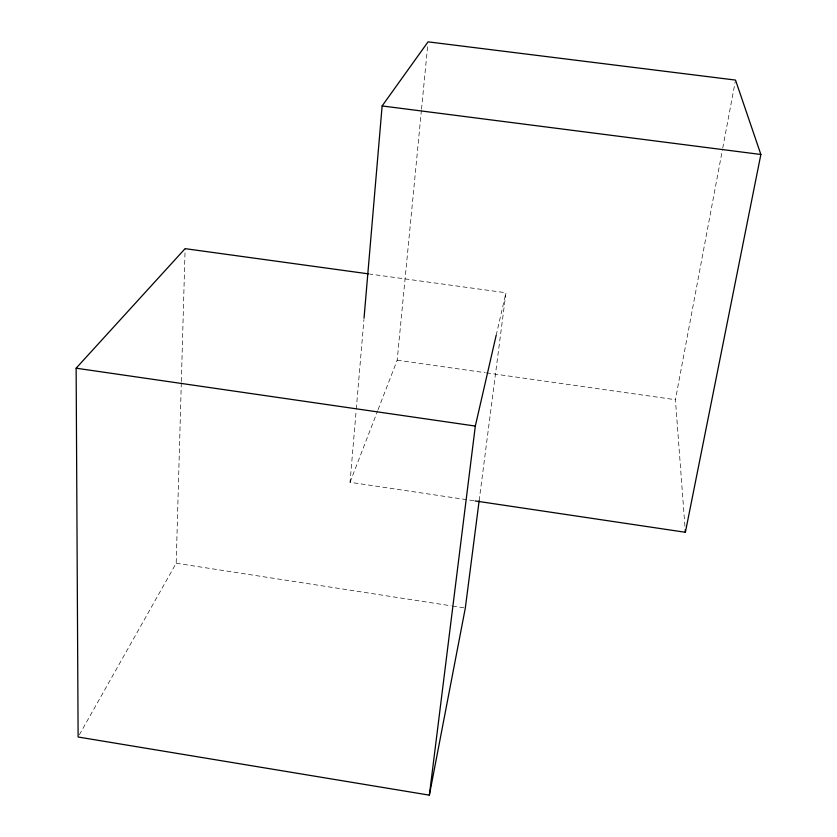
<?xml version="1.0" encoding="UTF-8"?>
<svg xmlns="http://www.w3.org/2000/svg" width="837" height="837" viewBox="0 0 837 837"><rect width="100%" height="100%" fill="white"/><g stroke="black" fill="none" stroke-linecap="round" stroke-linejoin="round"><path stroke-width="0.63" stroke-dasharray="4.18 3.14" d="M79.337 734.823L176.188 563.217L181.305 382.781M181.347 381.484L185.113 248.652M473.815 500.735L350.044 482.29L356.175 410.381M356.28 409.094L363.928 319.483M378.083 409.638L397.177 360.192L421.398 110.505M421.524 109.208L427.676 45.732M479.151 500.693L505.956 292.762L369.692 274.034M684.928 526.243L675.417 399.699L722.498 149.342M722.739 148.065L735.284 81.367M496.153 335.396L505.956 292.762M350.044 482.29L377.633 410.821M397.177 360.192L485.198 372.695M486.485 372.873L675.417 399.699M176.188 563.217L451.195 605.842M452.482 606.04L464.033 607.829"/><path stroke-width="1.26" d="M364.032 318.186L382.132 105.943L428.052 41.85L735.524 80.08L760.864 154.489L685.377 532.28L475.092 500.934M368.416 273.856L185.113 248.652L76.136 368.196L78.113 737.01L429.36 795.15L475.322 426.064L496.153 335.396M479.151 500.693L465.32 608.039L429.36 795.15M382.132 105.943L760.864 154.489M76.136 368.196L475.322 426.064M685.2 529.863L685.377 532.28"/></g></svg>
